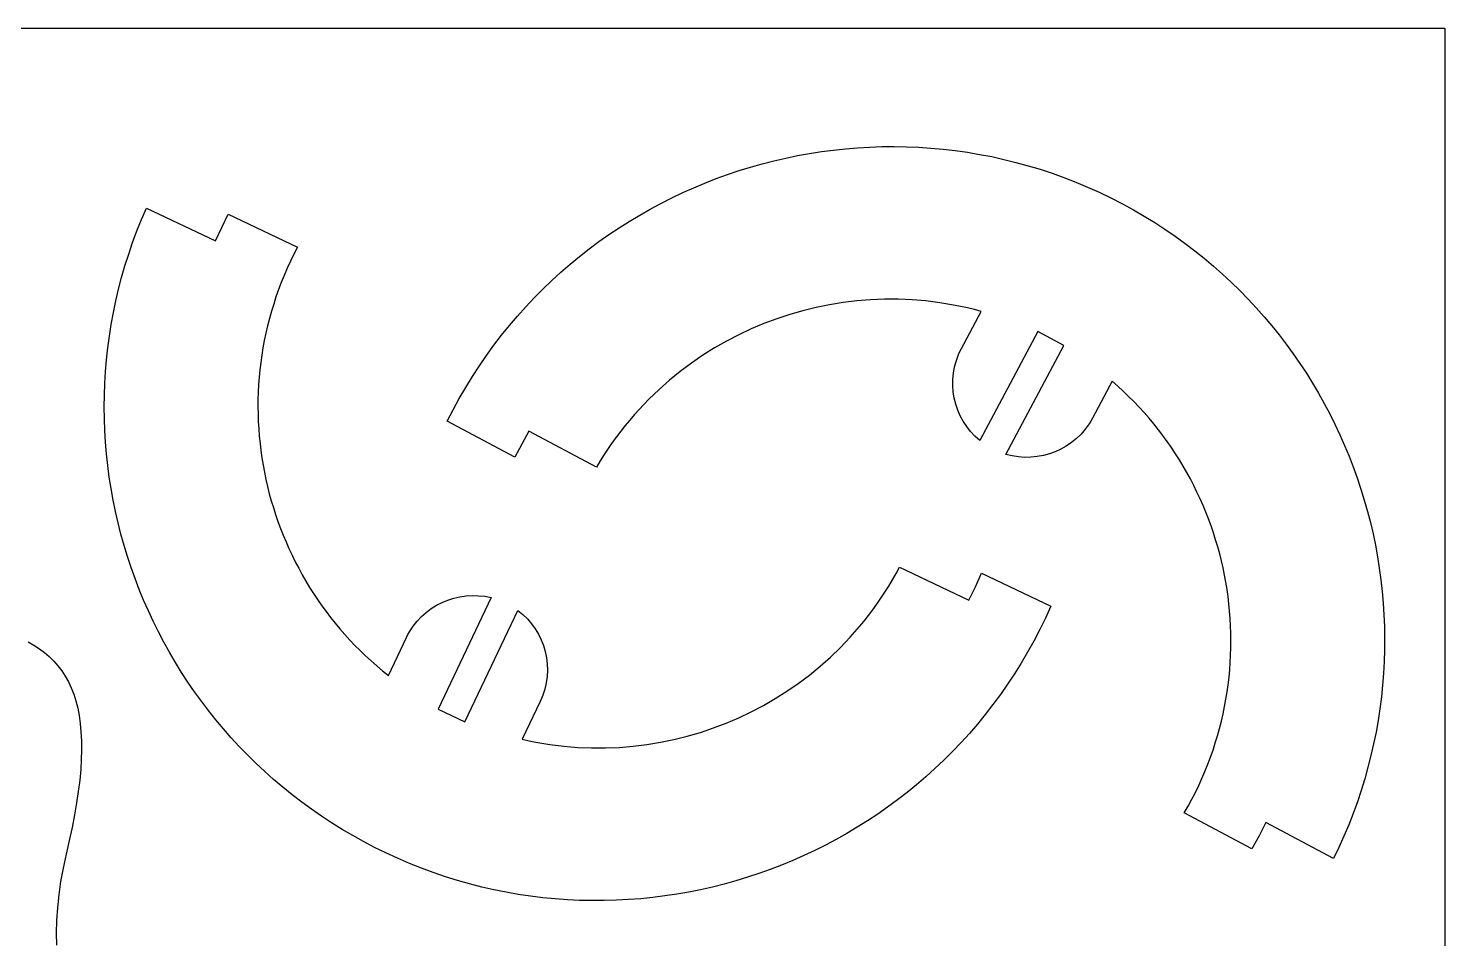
# Model space of a CAD drawing. Extents: x -3005 to 3005, y -2434 to 2434.
# Drawn here: x -1782 to -60, y 1326 to 2434 of the extents above; entities that cross this region are included whole.
import ezdxf

# ---------------------------------------------------------------- set-up
doc = ezdxf.new("R2010")
doc.units = 0
doc.header["$MEASUREMENT"] = 0
doc.layers.get('0').update_dxf_attribs({"linetype": 'CONTINUOUS'})

msp = doc.modelspace()

# ---------------------------------------------------------------- linework, layer by layer
for p, q in [((-3004.9, 2434), (-60.1, 2434)), ((-60.1, 2434), (-60.1, -2434)), ((-875.8, 2272.8), (-861.4, 2276.1)), ((-861.4, 2276.1), (-847, 2279.1)), ((-847, 2279.1), (-832.5, 2281.7)), ((-832.5, 2281.7), (-818, 2284)), ((-818, 2284), (-803.4, 2285.9)), ((-803.4, 2285.9), (-788.7, 2287.5)), ((-788.7, 2287.5), (-774, 2288.7)), ((-774, 2288.7), (-759.2, 2289.5)), ((-759.2, 2289.5), (-744.4, 2290)), ((-744.4, 2290), (-729.6, 2290.2)), ((-729.6, 2290.2), (-714.7, 2289.9)), ((-714.7, 2289.9), (-699.9, 2289.3)), ((-699.9, 2289.3), (-685, 2288.3)), ((-685, 2288.3), (-670.1, 2287)), ((-670.1, 2287), (-655.3, 2285.2)), ((-655.3, 2285.2), (-640.5, 2283.1)), ((-640.5, 2283.1), (-625.6, 2280.6)), ((-625.6, 2280.6), (-610.9, 2277.8)), ((-610.9, 2277.8), (-596.1, 2274.5)), ((-596.1, 2274.5), (-581.4, 2270.9)), ((-932.2, 2256.1), (-918.2, 2260.8)), ((-918.2, 2260.8), (-904.2, 2265.1)), ((-904.2, 2265.1), (-890, 2269.1)), ((-890, 2269.1), (-875.8, 2272.8)), ((-581.4, 2270.9), (-566.7, 2266.8)), ((-566.7, 2266.8), (-552.1, 2262.4)), ((-552.1, 2262.4), (-537.6, 2257.6)), ((-537.6, 2257.6), (-523.1, 2252.4)), ((-986.7, 2234), (-973.3, 2240)), ((-973.3, 2240), (-959.7, 2245.7)), ((-959.7, 2245.7), (-946, 2251.1)), ((-946, 2251.1), (-932.2, 2256.1)), ((-523.1, 2252.4), (-508.7, 2246.8)), ((-508.7, 2246.8), (-494.4, 2240.8)), ((-494.4, 2240.8), (-480.2, 2234.4)), ((-1013.2, 2221), (-1000, 2227.7)), ((-1000, 2227.7), (-986.7, 2234)), ((-480.2, 2234.4), (-466, 2227.6)), ((-466, 2227.6), (-452, 2220.3)), ((-1644.9, 2201.4), (-1638.9, 2215.3)), ((-1638.9, 2215.3), (-1554.8, 2175.2)), ((-1547.3, 2191.6), (-1539.3, 2207.7)), ((-1539.3, 2207.7), (-1455.2, 2167.6)), ((-1051.6, 2199.1), (-1039, 2206.7)), ((-1039, 2206.7), (-1026.2, 2214)), ((-1026.2, 2214), (-1013.2, 2221)), ((-452, 2220.3), (-438.7, 2213)), ((-438.7, 2213), (-425.6, 2205.4)), ((-425.6, 2205.4), (-412.7, 2197.5)), ((-1655.6, 2173.4), (-1650.4, 2187.4)), ((-1650.4, 2187.4), (-1644.9, 2201.4)), ((-1554.8, 2175.2), (-1547.3, 2191.6)), ((-1076.4, 2182.9), (-1064.1, 2191.2)), ((-1064.1, 2191.2), (-1051.6, 2199.1)), ((-412.7, 2197.5), (-400.2, 2189.4)), ((-400.2, 2189.4), (-387.8, 2180.9)), ((-1660.4, 2159.3), (-1655.6, 2173.4)), ((-1100.4, 2165.5), (-1088.5, 2174.4)), ((-1088.5, 2174.4), (-1076.4, 2182.9)), ((-387.8, 2180.9), (-375.8, 2172.2)), ((-375.8, 2172.2), (-364, 2163.3)), ((-1664.9, 2145.1), (-1660.4, 2159.3)), ((-1459.5, 2159.2), (-1463.7, 2150.6)), ((-1455.2, 2167.6), (-1459.5, 2159.2)), ((-1123.6, 2146.9), (-1112.1, 2156.3)), ((-1112.1, 2156.3), (-1100.4, 2165.5)), ((-364, 2163.3), (-352.5, 2154.1)), ((-352.5, 2154.1), (-341.3, 2144.6)), ((-1669, 2130.9), (-1664.9, 2145.1)), ((-1467.6, 2142.1), (-1471.3, 2133.4)), ((-1463.7, 2150.6), (-1467.6, 2142.1)), ((-1145.9, 2127), (-1134.9, 2137.1)), ((-1134.9, 2137.1), (-1123.6, 2146.9)), ((-341.3, 2144.6), (-330.3, 2134.9)), ((-1672.7, 2116.6), (-1669, 2130.9)), ((-1474.9, 2124.8), (-1478.2, 2116.1)), ((-1471.3, 2133.4), (-1474.9, 2124.8)), ((-1156.7, 2116.6), (-1145.9, 2127)), ((-330.3, 2134.9), (-319.6, 2125)), ((-319.6, 2125), (-309.2, 2114.9)), ((-1679, 2088), (-1676, 2102.3)), ((-1676, 2102.3), (-1672.7, 2116.6)), ((-1481.3, 2107.3), (-1484.1, 2098.5)), ((-1478.2, 2116.1), (-1481.3, 2107.3)), ((-1177.6, 2095), (-1167.3, 2106)), ((-1167.3, 2106), (-1156.7, 2116.6)), ((-774.9, 2102.4), (-791.5, 2100.4)), ((-758.2, 2103.7), (-774.9, 2102.4)), ((-741.4, 2104.4), (-758.2, 2103.7)), ((-724.6, 2104.3), (-741.4, 2104.4)), ((-707.7, 2103.6), (-724.6, 2104.3)), ((-690.9, 2102.2), (-707.7, 2103.6)), ((-674, 2100.1), (-690.9, 2102.2)), ((-309.2, 2114.9), (-299.1, 2104.5)), ((-299.1, 2104.5), (-289.2, 2093.9)), ((-1681.6, 2073.7), (-1679, 2088)), ((-1486.8, 2089.7), (-1489.3, 2080.9)), ((-1484.1, 2098.5), (-1486.8, 2089.7)), ((-1187.7, 2083.8), (-1177.6, 2095)), ((-856.6, 2085.8), (-872.4, 2080.6)), ((-840.6, 2090.4), (-856.6, 2085.8)), ((-824.4, 2094.4), (-840.6, 2090.4)), ((-808, 2097.7), (-824.4, 2094.4)), ((-791.5, 2100.4), (-808, 2097.7)), ((-657.2, 2097.3), (-674, 2100.1)), ((-640.4, 2093.7), (-657.2, 2097.3)), ((-647.7, 2044.3), (-623.7, 2089.5)), ((-632, 2091.7), (-640.4, 2093.7)), ((-623.7, 2089.5), (-632, 2091.7)), ((-289.2, 2093.9), (-279.7, 2083.1)), ((-1683.9, 2059.3), (-1681.6, 2073.7)), ((-1491.6, 2072), (-1493.6, 2063.1)), ((-1489.3, 2080.9), (-1491.6, 2072)), ((-1207.1, 2060.4), (-1197.5, 2072.2)), ((-1197.5, 2072.2), (-1187.7, 2083.8)), ((-903.4, 2068.2), (-918.6, 2061.1)), ((-888.1, 2074.7), (-903.4, 2068.2)), ((-872.4, 2080.6), (-888.1, 2074.7)), ((-279.7, 2083.1), (-270.4, 2072.1)), ((-270.4, 2072.1), (-261.4, 2060.9)), ((-1685.8, 2045), (-1683.9, 2059.3)), ((-1495.5, 2054.2), (-1497.1, 2045.2)), ((-1493.6, 2063.1), (-1495.5, 2054.2)), ((-1216.3, 2048.3), (-1207.1, 2060.4)), ((-933.4, 2053.4), (-948, 2045)), ((-918.6, 2061.1), (-933.4, 2053.4)), ((-554.9, 2065.1), (-625.5, 1932.5)), ((-523.1, 2048.2), (-554.9, 2065.1)), ((-261.4, 2060.9), (-252.7, 2049.5)), ((-1687.4, 2030.6), (-1685.8, 2045)), ((-1498.6, 2036.3), (-1499.9, 2027.3)), ((-1497.1, 2045.2), (-1498.6, 2036.3)), ((-1234, 2023.2), (-1225.3, 2035.9)), ((-1225.3, 2035.9), (-1216.3, 2048.3)), ((-962.2, 2036.1), (-976.1, 2026.6)), ((-948, 2045), (-962.2, 2036.1)), ((-653.9, 2029.6), (-651.2, 2037)), ((-651.2, 2037), (-649.5, 2040.7)), ((-649.5, 2040.7), (-647.7, 2044.3)), ((-593.7, 1915.5), (-523.1, 2048.2)), ((-252.7, 2049.5), (-244.2, 2037.9)), ((-244.2, 2037.9), (-236.1, 2026.2)), ((-1689.4, 2001.9), (-1688.6, 2016.2)), ((-1688.6, 2016.2), (-1687.4, 2030.6)), ((-1500.9, 2018.4), (-1501.8, 2009.4)), ((-1499.9, 2027.3), (-1500.9, 2018.4)), ((-1242.4, 2010.3), (-1234, 2023.2)), ((-989.6, 2016.5), (-1002.7, 2005.8)), ((-976.1, 2026.6), (-989.6, 2016.5)), ((-657.4, 2014.4), (-656, 2022)), ((-656, 2022), (-653.9, 2029.6)), ((-236.1, 2026.2), (-228.3, 2014.3)), ((-1689.9, 1987.5), (-1689.4, 2001.9)), ((-1502.4, 2000.4), (-1502.9, 1991.4)), ((-1501.8, 2009.4), (-1502.4, 2000.4)), ((-1250.6, 1997.1), (-1242.4, 2010.3)), ((-1002.7, 2005.8), (-1015.4, 1994.5)), ((-658.2, 1999.1), (-658.1, 2006.8)), ((-657.6, 1991.5), (-658.2, 1999.1)), ((-658.1, 2006.8), (-657.4, 2014.4)), ((-464.6, 2004.7), (-488.5, 1959.7)), ((-457.7, 1998.6), (-464.6, 2004.7)), ((-450.9, 1992.4), (-457.7, 1998.6)), ((-228.3, 2014.3), (-220.7, 2002.2)), ((-220.7, 2002.2), (-213.5, 1989.9)), ((-1690.1, 1973.2), (-1689.9, 1987.5)), ((-1502.9, 1991.4), (-1503.2, 1982.5)), ((-1503.2, 1982.5), (-1503.2, 1973.5)), ((-1265.8, 1969.8), (-1258.4, 1983.6)), ((-1258.4, 1983.6), (-1250.6, 1997.1)), ((-1027.7, 1982.7), (-1039.6, 1970.3)), ((-1015.4, 1994.5), (-1027.7, 1982.7)), ((-656.4, 1984), (-657.6, 1991.5)), ((-654.5, 1976.7), (-656.4, 1984)), ((-444.4, 1986.1), (-450.9, 1992.4)), ((-437.9, 1979.7), (-444.4, 1986.1)), ((-213.5, 1989.9), (-206.5, 1977.5)), ((-1689.9, 1958.9), (-1690.1, 1973.2)), ((-1503.2, 1973.5), (-1503.1, 1964.5)), ((-1503.1, 1964.5), (-1502.8, 1955.6)), ((-1273, 1955.8), (-1265.8, 1969.8)), ((-1045.4, 1963.9), (-1051, 1957.3)), ((-1039.6, 1970.3), (-1045.4, 1963.9)), ((-652.1, 1969.5), (-654.5, 1976.7)), ((-649.1, 1962.5), (-652.1, 1969.5)), ((-431.7, 1973.1), (-437.9, 1979.7)), ((-425.6, 1966.4), (-431.7, 1973.1)), ((-419.6, 1959.6), (-425.6, 1966.4)), ((-206.5, 1977.5), (-199.9, 1965)), ((-199.9, 1965), (-193.6, 1952.3)), ((-1689.4, 1944.6), (-1689.9, 1958.9)), ((-1502.8, 1955.6), (-1502.3, 1946.7)), ((-1502.3, 1946.7), (-1501.6, 1937.8)), ((-1190.7, 1912), (-1273, 1955.8)), ((-1056.5, 1950.6), (-1061.9, 1943.8)), ((-1051, 1957.3), (-1056.5, 1950.6)), ((-645.5, 1955.8), (-649.1, 1962.5)), ((-641.3, 1949.4), (-645.5, 1955.8)), ((-636.6, 1943.4), (-641.3, 1949.4)), ((-497.2, 1946.3), (-502.3, 1940.3)), ((-492.6, 1952.7), (-497.2, 1946.3)), ((-490.5, 1956.1), (-492.6, 1952.7)), ((-488.5, 1959.7), (-490.5, 1956.1)), ((-413.8, 1952.6), (-419.6, 1959.6)), ((-408.2, 1945.6), (-413.8, 1952.6)), ((-193.6, 1952.3), (-187.5, 1939.4)), ((-1688.5, 1930.4), (-1689.4, 1944.6)), ((-1687.3, 1916.2), (-1688.5, 1930.4)), ((-1501.6, 1937.8), (-1500.7, 1928.9)), ((-1173.8, 1943.9), (-1182.5, 1928.1)), ((-1091.5, 1900.1), (-1173.8, 1943.9)), ((-1072.3, 1929.8), (-1077.3, 1922.6)), ((-1067.2, 1936.9), (-1072.3, 1929.8)), ((-1061.9, 1943.8), (-1067.2, 1936.9)), ((-631.3, 1937.7), (-636.6, 1943.4)), ((-625.5, 1932.5), (-631.3, 1937.7)), ((-513.8, 1930.1), (-520.2, 1925.7)), ((-507.9, 1934.9), (-513.8, 1930.1)), ((-502.3, 1940.3), (-507.9, 1934.9)), ((-402.8, 1938.4), (-408.2, 1945.6)), ((-397.5, 1931.2), (-402.8, 1938.4)), ((-392.4, 1923.8), (-397.5, 1931.2)), ((-187.5, 1939.4), (-181.8, 1926.5)), ((-1685.8, 1902), (-1687.3, 1916.2)), ((-1500.7, 1928.9), (-1499.7, 1920.1)), ((-1499.7, 1920.1), (-1498.4, 1911.3)), ((-1182.5, 1928.1), (-1190.7, 1912)), ((-1082.2, 1915.2), (-1086.9, 1907.7)), ((-1077.3, 1922.6), (-1082.2, 1915.2)), ((-586.1, 1913.7), (-593.7, 1915.5)), ((-578.4, 1912.5), (-586.1, 1913.7)), ((-570.8, 1911.9), (-578.4, 1912.5)), ((-563.2, 1912), (-570.8, 1911.9)), ((-555.6, 1912.8), (-563.2, 1912)), ((-548.1, 1914.2), (-555.6, 1912.8)), ((-540.8, 1916.2), (-548.1, 1914.2)), ((-533.7, 1918.8), (-540.8, 1916.2)), ((-526.8, 1922), (-533.7, 1918.8)), ((-520.2, 1925.7), (-526.8, 1922)), ((-387.4, 1916.4), (-392.4, 1923.8)), ((-382.6, 1908.8), (-387.4, 1916.4)), ((-181.8, 1926.5), (-176.4, 1913.4)), ((-176.4, 1913.4), (-171.3, 1900.2)), ((-1684, 1887.9), (-1685.8, 1902)), ((-1498.4, 1911.3), (-1497, 1902.5)), ((-1497, 1902.5), (-1495.3, 1893.7)), ((-1086.9, 1907.7), (-1091.5, 1900.1)), ((-378, 1901.1), (-382.6, 1908.8)), ((-373.6, 1893.4), (-378, 1901.1)), ((-171.3, 1900.2), (-166.5, 1886.8)), ((-1681.8, 1873.9), (-1684, 1887.9)), ((-1495.3, 1893.7), (-1493.5, 1885)), ((-1493.5, 1885), (-1491.5, 1876.4)), ((-369.3, 1885.6), (-373.6, 1893.4)), ((-365.2, 1877.7), (-369.3, 1885.6)), ((-361.3, 1869.7), (-365.2, 1877.7)), ((-166.5, 1886.8), (-162, 1873.4)), ((-1679.3, 1859.9), (-1681.8, 1873.9)), ((-1491.5, 1876.4), (-1489.4, 1867.7)), ((-1489.4, 1867.7), (-1487, 1859.2)), ((-357.5, 1861.6), (-361.3, 1869.7)), ((-353.9, 1853.5), (-357.5, 1861.6)), ((-162, 1873.4), (-157.8, 1859.9)), ((-1676.4, 1846), (-1679.3, 1859.9)), ((-1673.2, 1832.2), (-1676.4, 1846)), ((-1487, 1859.2), (-1484.5, 1850.7)), ((-1484.5, 1850.7), (-1481.8, 1842.2)), ((-350.5, 1845.2), (-353.9, 1853.5)), ((-347.3, 1837), (-350.5, 1845.2)), ((-157.8, 1859.9), (-154, 1846.2)), ((-154, 1846.2), (-150.4, 1832.5)), ((-1669.8, 1818.5), (-1673.2, 1832.2)), ((-1481.8, 1842.2), (-1478.9, 1833.8)), ((-1478.9, 1833.8), (-1475.8, 1825.5)), ((-344.2, 1828.6), (-347.3, 1837)), ((-341.3, 1820.2), (-344.2, 1828.6)), ((-150.4, 1832.5), (-147.2, 1818.7)), ((-1665.9, 1804.8), (-1669.8, 1818.5)), ((-1475.8, 1825.5), (-1472.5, 1817.2)), ((-1472.5, 1817.2), (-1469.1, 1809)), ((-1469.1, 1809), (-1465.5, 1800.9)), ((-338.6, 1811.7), (-341.3, 1820.2)), ((-336.1, 1803.2), (-338.6, 1811.7)), ((-147.2, 1818.7), (-144.3, 1804.9)), ((-1661.8, 1791.3), (-1665.9, 1804.8)), ((-1657.4, 1777.8), (-1661.8, 1791.3)), ((-1465.5, 1800.9), (-1461.8, 1792.8)), ((-1461.8, 1792.8), (-1457.8, 1784.8)), ((-333.7, 1794.7), (-336.1, 1803.2)), ((-331.6, 1786), (-333.7, 1794.7)), ((-144.3, 1804.9), (-141.8, 1790.9)), ((-1652.6, 1764.5), (-1657.4, 1777.8)), ((-1457.8, 1784.8), (-1453.7, 1776.9)), ((-1453.7, 1776.9), (-1449.4, 1769.1)), ((-727.1, 1770.6), (-722.9, 1778.4)), ((-722.9, 1778.4), (-638.7, 1738.2)), ((-329.6, 1777.4), (-331.6, 1786)), ((-327.8, 1768.7), (-329.6, 1777.4)), ((-141.8, 1790.9), (-139.6, 1776.9)), ((-139.6, 1776.9), (-137.6, 1762.9)), ((-1647.6, 1751.3), (-1652.6, 1764.5)), ((-1449.4, 1769.1), (-1445, 1761.4)), ((-1445, 1761.4), (-1440.4, 1753.7)), ((-736.1, 1755.3), (-731.5, 1762.9)), ((-731.5, 1762.9), (-727.1, 1770.6)), ((-630.7, 1754.4), (-623.2, 1770.8)), ((-623.2, 1770.8), (-539.1, 1730.7)), ((-326.2, 1759.9), (-327.8, 1768.7)), ((-324.8, 1751.2), (-326.2, 1759.9)), ((-137.6, 1762.9), (-136.1, 1748.7)), ((-1642.2, 1738.2), (-1647.6, 1751.3)), ((-1440.4, 1753.7), (-1435.6, 1746.2)), ((-1435.6, 1746.2), (-1430.7, 1738.8)), ((-1219.5, 1741.2), (-1284.2, 1605.6)), ((-1272.3, 1738.3), (-1265.1, 1740.6)), ((-1265.1, 1740.6), (-1257.7, 1742.3)), ((-1257.7, 1742.3), (-1250.2, 1743.4)), ((-1250.2, 1743.4), (-1242.5, 1743.8)), ((-1242.5, 1743.8), (-1234.9, 1743.6)), ((-1234.9, 1743.6), (-1227.2, 1742.8)), ((-1227.2, 1742.8), (-1219.5, 1741.2)), ((-750.5, 1733.4), (-745.6, 1740.6)), ((-745.6, 1740.6), (-740.7, 1747.9)), ((-740.7, 1747.9), (-736.1, 1755.3)), ((-638.7, 1738.2), (-630.7, 1754.4)), ((-323.5, 1742.4), (-324.8, 1751.2)), ((-322.5, 1733.5), (-323.5, 1742.4)), ((-136.1, 1748.7), (-134.8, 1734.6)), ((-1636.5, 1725.2), (-1642.2, 1738.2)), ((-1630.5, 1712.4), (-1636.5, 1725.2)), ((-1430.7, 1738.8), (-1425.5, 1731.4)), ((-1425.5, 1731.4), (-1420.3, 1724.2)), ((-1420.3, 1724.2), (-1414.8, 1717)), ((-1304.4, 1718.1), (-1298.6, 1723.3)), ((-1298.6, 1723.3), (-1292.5, 1727.8)), ((-1292.5, 1727.8), (-1286.1, 1731.9)), ((-1286.1, 1731.9), (-1279.3, 1735.4)), ((-1279.3, 1735.4), (-1272.3, 1738.3)), ((-1251.7, 1590.1), (-1187, 1725.7)), ((-1187, 1725.7), (-1181, 1720.7)), ((-760.8, 1719.4), (-755.6, 1726.4)), ((-755.6, 1726.4), (-750.5, 1733.4)), ((-539.1, 1730.7), (-545.6, 1716.3)), ((-321.6, 1724.7), (-322.5, 1733.5)), ((-320.9, 1715.8), (-321.6, 1724.7)), ((-134.8, 1734.6), (-133.9, 1720.4)), ((-1624.2, 1699.7), (-1630.5, 1712.4)), ((-1414.8, 1717), (-1409.2, 1710)), ((-1409.2, 1710), (-1403.5, 1703.1)), ((-1318.9, 1699.7), (-1314.5, 1706.3)), ((-1314.5, 1706.3), (-1309.7, 1712.5)), ((-1309.7, 1712.5), (-1304.4, 1718.1)), ((-1181, 1720.7), (-1175.5, 1715.3)), ((-1175.5, 1715.3), (-1170.5, 1709.5)), ((-1170.5, 1709.5), (-1166, 1703.3)), ((-782.9, 1693.1), (-771.6, 1706)), ((-771.6, 1706), (-766.2, 1712.7)), ((-766.2, 1712.7), (-760.8, 1719.4)), ((-545.6, 1716.3), (-552.5, 1702.3)), ((-320.4, 1706.9), (-320.9, 1715.8)), ((-320.1, 1697.9), (-320.4, 1706.9)), ((-133.9, 1720.4), (-133.3, 1706.1)), ((-133.3, 1706.1), (-133.1, 1691.9)), ((-1617.6, 1687.1), (-1624.2, 1699.7)), ((-1403.5, 1703.1), (-1397.6, 1696.3)), ((-1397.6, 1696.3), (-1391.5, 1689.6)), ((-1391.5, 1689.6), (-1385.2, 1683.1)), ((-1344.6, 1646.5), (-1322.6, 1692.6)), ((-1322.6, 1692.6), (-1320.8, 1696.2)), ((-1320.8, 1696.2), (-1318.9, 1699.7)), ((-1166, 1703.3), (-1162.1, 1696.7)), ((-1162.1, 1696.7), (-1158.8, 1689.9)), ((-1158.8, 1689.9), (-1156.1, 1682.8)), ((-794.7, 1680.7), (-782.9, 1693.1)), ((-559.7, 1688.4), (-567.2, 1674.9)), ((-552.5, 1702.3), (-559.7, 1688.4)), ((-320, 1689), (-320.1, 1697.9)), ((-320.1, 1680.1), (-320, 1689)), ((-133.1, 1691.9), (-133.2, 1677.6)), ((-1782.6, 1687.4), (-1775.6, 1683.4)), ((-1775.6, 1683.4), (-1769, 1679)), ((-1769, 1679), (-1762.8, 1674.4)), ((-1762.8, 1674.4), (-1757, 1669.4)), ((-1610.8, 1674.7), (-1617.6, 1687.1)), ((-1603.6, 1662.4), (-1610.8, 1674.7)), ((-1385.2, 1683.1), (-1378.9, 1676.7)), ((-1378.9, 1676.7), (-1372.3, 1670.4)), ((-1156.1, 1682.8), (-1153.9, 1675.6)), ((-1153.9, 1675.6), (-1152.4, 1668.1)), ((-806.9, 1668.9), (-794.7, 1680.7)), ((-567.2, 1674.9), (-575.1, 1661.6)), ((-320.8, 1662.2), (-320.4, 1671.1)), ((-320.4, 1671.1), (-320.1, 1680.1)), ((-133.2, 1677.6), (-133.7, 1663.3)), ((-1757, 1669.4), (-1751.5, 1664)), ((-1751.5, 1664), (-1746.5, 1658.3)), ((-1746.5, 1658.3), (-1741.8, 1652.2)), ((-1596.1, 1650.3), (-1603.6, 1662.4)), ((-1372.3, 1670.4), (-1365.6, 1664.2)), ((-1365.6, 1664.2), (-1358.8, 1658.2)), ((-1358.8, 1658.2), (-1351.8, 1652.3)), ((-1152.4, 1668.1), (-1151.5, 1660.6)), ((-1151.5, 1660.6), (-1151.2, 1652.9)), ((-832.7, 1647), (-819.6, 1657.7)), ((-819.6, 1657.7), (-806.9, 1668.9)), ((-575.1, 1661.6), (-583.2, 1648.5)), ((-321.5, 1653.2), (-320.8, 1662.2)), ((-133.7, 1663.3), (-134.5, 1649)), ((-1741.8, 1652.2), (-1737.6, 1645.7)), ((-1737.6, 1645.7), (-1733.7, 1638.8)), ((-1733.7, 1638.8), (-1730.3, 1631.5)), ((-1588.3, 1638.4), (-1596.1, 1650.3)), ((-1580.3, 1626.7), (-1588.3, 1638.4)), ((-1351.8, 1652.3), (-1344.6, 1646.5)), ((-1152.6, 1637.6), (-1154.3, 1629.9)), ((-1151.6, 1645.2), (-1152.6, 1637.6)), ((-1151.2, 1652.9), (-1151.6, 1645.2)), ((-859.9, 1627.3), (-846.1, 1636.9)), ((-846.1, 1636.9), (-832.7, 1647)), ((-583.2, 1648.5), (-591.7, 1635.8)), ((-323.4, 1635.3), (-322.3, 1644.3)), ((-322.3, 1644.3), (-321.5, 1653.2)), ((-134.5, 1649), (-135.6, 1634.7)), ((-1730.3, 1631.5), (-1727.3, 1623.7)), ((-1727.3, 1623.7), (-1724.6, 1615.5)), ((-1571.9, 1615.1), (-1580.3, 1626.7)), ((-1156.8, 1622.4), (-1158.3, 1618.6)), ((-1154.3, 1629.9), (-1156.8, 1622.4)), ((-874.1, 1618.4), (-859.9, 1627.3)), ((-600.4, 1623.3), (-609.4, 1611.1)), ((-591.7, 1635.8), (-600.4, 1623.3)), ((-326.1, 1617.5), (-324.6, 1626.4)), ((-324.6, 1626.4), (-323.4, 1635.3)), ((-137.1, 1620.4), (-138.9, 1606)), ((-135.6, 1634.7), (-137.1, 1620.4)), ((-1724.6, 1615.5), (-1722.4, 1606.8)), ((-1722.4, 1606.8), (-1720.7, 1597.6)), ((-1563.3, 1603.7), (-1571.9, 1615.1)), ((-1554.4, 1592.5), (-1563.3, 1603.7)), ((-1284.2, 1605.6), (-1251.7, 1590.1)), ((-1159.9, 1615), (-1181.9, 1568.8)), ((-1158.3, 1618.6), (-1159.9, 1615)), ((-918.5, 1595), (-903.4, 1602.2)), ((-903.4, 1602.2), (-888.6, 1610)), ((-888.6, 1610), (-874.1, 1618.4)), ((-609.4, 1611.1), (-618.7, 1599.1)), ((-329.6, 1599.7), (-327.7, 1608.6)), ((-327.7, 1608.6), (-326.1, 1617.5)), ((-138.9, 1606), (-141.1, 1591.8)), ((-1720.7, 1597.6), (-1719.3, 1588)), ((-1719.3, 1588), (-1718.4, 1577.8)), ((-1545.2, 1581.5), (-1554.4, 1592.5)), ((-949.4, 1582.6), (-933.8, 1588.5)), ((-933.8, 1588.5), (-918.5, 1595)), ((-628.3, 1587.4), (-638.1, 1576)), ((-618.7, 1599.1), (-628.3, 1587.4)), ((-333.9, 1582), (-331.6, 1590.9)), ((-331.6, 1590.9), (-329.6, 1599.7)), ((-141.1, 1591.8), (-143.6, 1577.5)), ((-1718.4, 1577.8), (-1717.8, 1567.1)), ((-1535.7, 1570.7), (-1545.2, 1581.5)), ((-1525.9, 1560.1), (-1535.7, 1570.7)), ((-1181.9, 1568.8), (-1173.5, 1566.9)), ((-1013.8, 1565.2), (-997.4, 1568.6)), ((-997.4, 1568.6), (-981.2, 1572.6)), ((-981.2, 1572.6), (-965.2, 1577.3)), ((-965.2, 1577.3), (-949.4, 1582.6)), ((-638.1, 1576), (-648.2, 1564.9)), ((-339, 1564.5), (-336.3, 1573.2)), ((-336.3, 1573.2), (-333.9, 1582)), ((-143.6, 1577.5), (-146.5, 1563.2)), ((-1717.7, 1555.9), (-1718.1, 1544.2)), ((-1717.8, 1567.1), (-1717.7, 1555.9)), ((-1515.9, 1549.8), (-1525.9, 1560.1)), ((-1173.5, 1566.9), (-1165.1, 1565.3)), ((-1165.1, 1565.3), (-1148.2, 1562.5)), ((-1148.2, 1562.5), (-1131.2, 1560.4)), ((-1131.2, 1560.4), (-1114.3, 1559)), ((-1114.3, 1559), (-1097.4, 1558.3)), ((-1097.4, 1558.3), (-1080.5, 1558.3)), ((-1080.5, 1558.3), (-1063.7, 1559)), ((-1063.7, 1559), (-1047, 1560.4)), ((-1047, 1560.4), (-1030.3, 1562.5)), ((-1030.3, 1562.5), (-1013.8, 1565.2)), ((-658.6, 1554.1), (-669.2, 1543.5)), ((-648.2, 1564.9), (-658.6, 1554.1)), ((-344.9, 1547), (-341.8, 1555.7)), ((-341.8, 1555.7), (-339, 1564.5)), ((-146.5, 1563.2), (-149.8, 1549)), ((-1718.1, 1544.2), (-1718.8, 1531.9)), ((-1505.6, 1539.6), (-1515.9, 1549.8)), ((-1495, 1529.7), (-1505.6, 1539.6)), ((-680, 1533.3), (-691.1, 1523.3)), ((-669.2, 1543.5), (-680, 1533.3)), ((-351.6, 1529.8), (-348.1, 1538.4)), ((-348.1, 1538.4), (-344.9, 1547)), ((-153.4, 1534.9), (-157.3, 1520.7)), ((-149.8, 1549), (-153.4, 1534.9)), ((-1720, 1519), (-1721.7, 1505.5)), ((-1718.8, 1531.9), (-1720, 1519)), ((-1484.2, 1520), (-1495, 1529.7)), ((-1473.1, 1510.6), (-1484.2, 1520)), ((-691.1, 1523.3), (-702.3, 1513.6)), ((-359.2, 1512.7), (-355.3, 1521.2)), ((-355.3, 1521.2), (-351.6, 1529.8)), ((-157.3, 1520.7), (-161.7, 1506.7)), ((-1721.7, 1505.5), (-1723.7, 1491.5)), ((-1461.7, 1501.4), (-1473.1, 1510.6)), ((-1450, 1492.4), (-1461.7, 1501.4)), ((-713.8, 1504.2), (-725.6, 1495.2)), ((-702.3, 1513.6), (-713.8, 1504.2)), ((-367.6, 1495.9), (-363.3, 1504.3)), ((-363.3, 1504.3), (-359.2, 1512.7)), ((-161.7, 1506.7), (-166.3, 1492.6)), ((-1723.7, 1491.5), (-1726.3, 1476.8)), ((-1438.1, 1483.7), (-1450, 1492.4)), ((-1426, 1475.3), (-1438.1, 1483.7)), ((-737.5, 1486.4), (-749.6, 1477.9)), ((-725.6, 1495.2), (-737.5, 1486.4)), ((-376.9, 1479.3), (-372.1, 1487.6)), ((-372.1, 1487.6), (-367.6, 1495.9)), ((-166.3, 1492.6), (-171.4, 1478.7)), ((-1726.3, 1476.8), (-1729.2, 1461.5)), ((-1413.6, 1467.1), (-1426, 1475.3)), ((-1400.9, 1459.2), (-1413.6, 1467.1)), ((-761.9, 1469.7), (-774.4, 1461.9)), ((-749.6, 1477.9), (-761.9, 1469.7)), ((-294.6, 1435.5), (-376.9, 1479.3)), ((-277.6, 1467.4), (-285.8, 1451.3)), ((-195.3, 1423.6), (-277.6, 1467.4)), ((-176.8, 1464.8), (-182.6, 1451)), ((-171.4, 1478.7), (-176.8, 1464.8)), ((-1729.2, 1461.5), (-1732.6, 1445.5)), ((-1388, 1451.6), (-1400.9, 1459.2)), ((-1374.8, 1444.3), (-1388, 1451.6)), ((-799.9, 1447.1), (-812.9, 1440.2)), ((-787.1, 1454.3), (-799.9, 1447.1)), ((-774.4, 1461.9), (-787.1, 1454.3)), ((-285.8, 1451.3), (-294.6, 1435.5)), ((-182.6, 1451), (-188.8, 1437.2)), ((-1732.6, 1445.5), (-1736.5, 1428.9)), ((-1361.4, 1437.3), (-1374.8, 1444.3)), ((-1347.7, 1430.6), (-1361.4, 1437.3)), ((-1333.4, 1424), (-1347.7, 1430.6)), ((-826.1, 1433.6), (-839.4, 1427.3)), ((-812.9, 1440.2), (-826.1, 1433.6)), ((-188.8, 1437.2), (-195.3, 1423.6)), ((-1736.5, 1428.9), (-1740.2, 1412.2)), ((-1319, 1417.8), (-1333.4, 1424)), ((-1304.5, 1412), (-1319, 1417.8)), ((-866.5, 1415.8), (-880.2, 1410.5)), ((-852.9, 1421.4), (-866.5, 1415.8)), ((-839.4, 1427.3), (-852.9, 1421.4)), ((-1743.2, 1395.7), (-1745.5, 1379.6)), ((-1740.2, 1412.2), (-1743.2, 1395.7)), ((-1290, 1406.6), (-1304.5, 1412)), ((-1275.3, 1401.6), (-1290, 1406.6)), ((-1260.6, 1397), (-1275.3, 1401.6)), ((-1245.9, 1392.9), (-1260.6, 1397)), ((-922.1, 1396.6), (-936.3, 1392.7)), ((-908, 1400.9), (-922.1, 1396.6)), ((-894, 1405.5), (-908, 1400.9)), ((-880.2, 1410.5), (-894, 1405.5)), ((-1745.5, 1379.6), (-1747.1, 1363.8)), ((-1231.1, 1389.1), (-1245.9, 1392.9)), ((-1216.3, 1385.7), (-1231.1, 1389.1)), ((-1201.4, 1382.7), (-1216.3, 1385.7)), ((-1186.6, 1380.1), (-1201.4, 1382.7)), ((-1171.7, 1377.9), (-1186.6, 1380.1)), ((-1008.5, 1378.2), (-1023.1, 1376.3)), ((-993.9, 1380.4), (-1008.5, 1378.2)), ((-979.4, 1382.9), (-993.9, 1380.4)), ((-964.9, 1385.8), (-979.4, 1382.9)), ((-950.5, 1389.1), (-964.9, 1385.8)), ((-936.3, 1392.7), (-950.5, 1389.1)), ((-1747.1, 1363.8), (-1748.1, 1348.3)), ((-1156.7, 1376), (-1171.7, 1377.9)), ((-1141.8, 1374.6), (-1156.7, 1376)), ((-1126.9, 1373.5), (-1141.8, 1374.6)), ((-1112, 1372.8), (-1126.9, 1373.5)), ((-1097.1, 1372.5), (-1112, 1372.8)), ((-1082.2, 1372.5), (-1097.1, 1372.5)), ((-1067.4, 1372.9), (-1082.2, 1372.5)), ((-1052.6, 1373.7), (-1067.4, 1372.9)), ((-1037.8, 1374.8), (-1052.6, 1373.7)), ((-1023.1, 1376.3), (-1037.8, 1374.8)), ((-1748.1, 1348.3), (-1748.4, 1333.1)), ((-1748.4, 1333.1), (-1748.2, 1318.3))]:
    msp.add_line(p, q)

doc.saveas('drawing.dxf')
